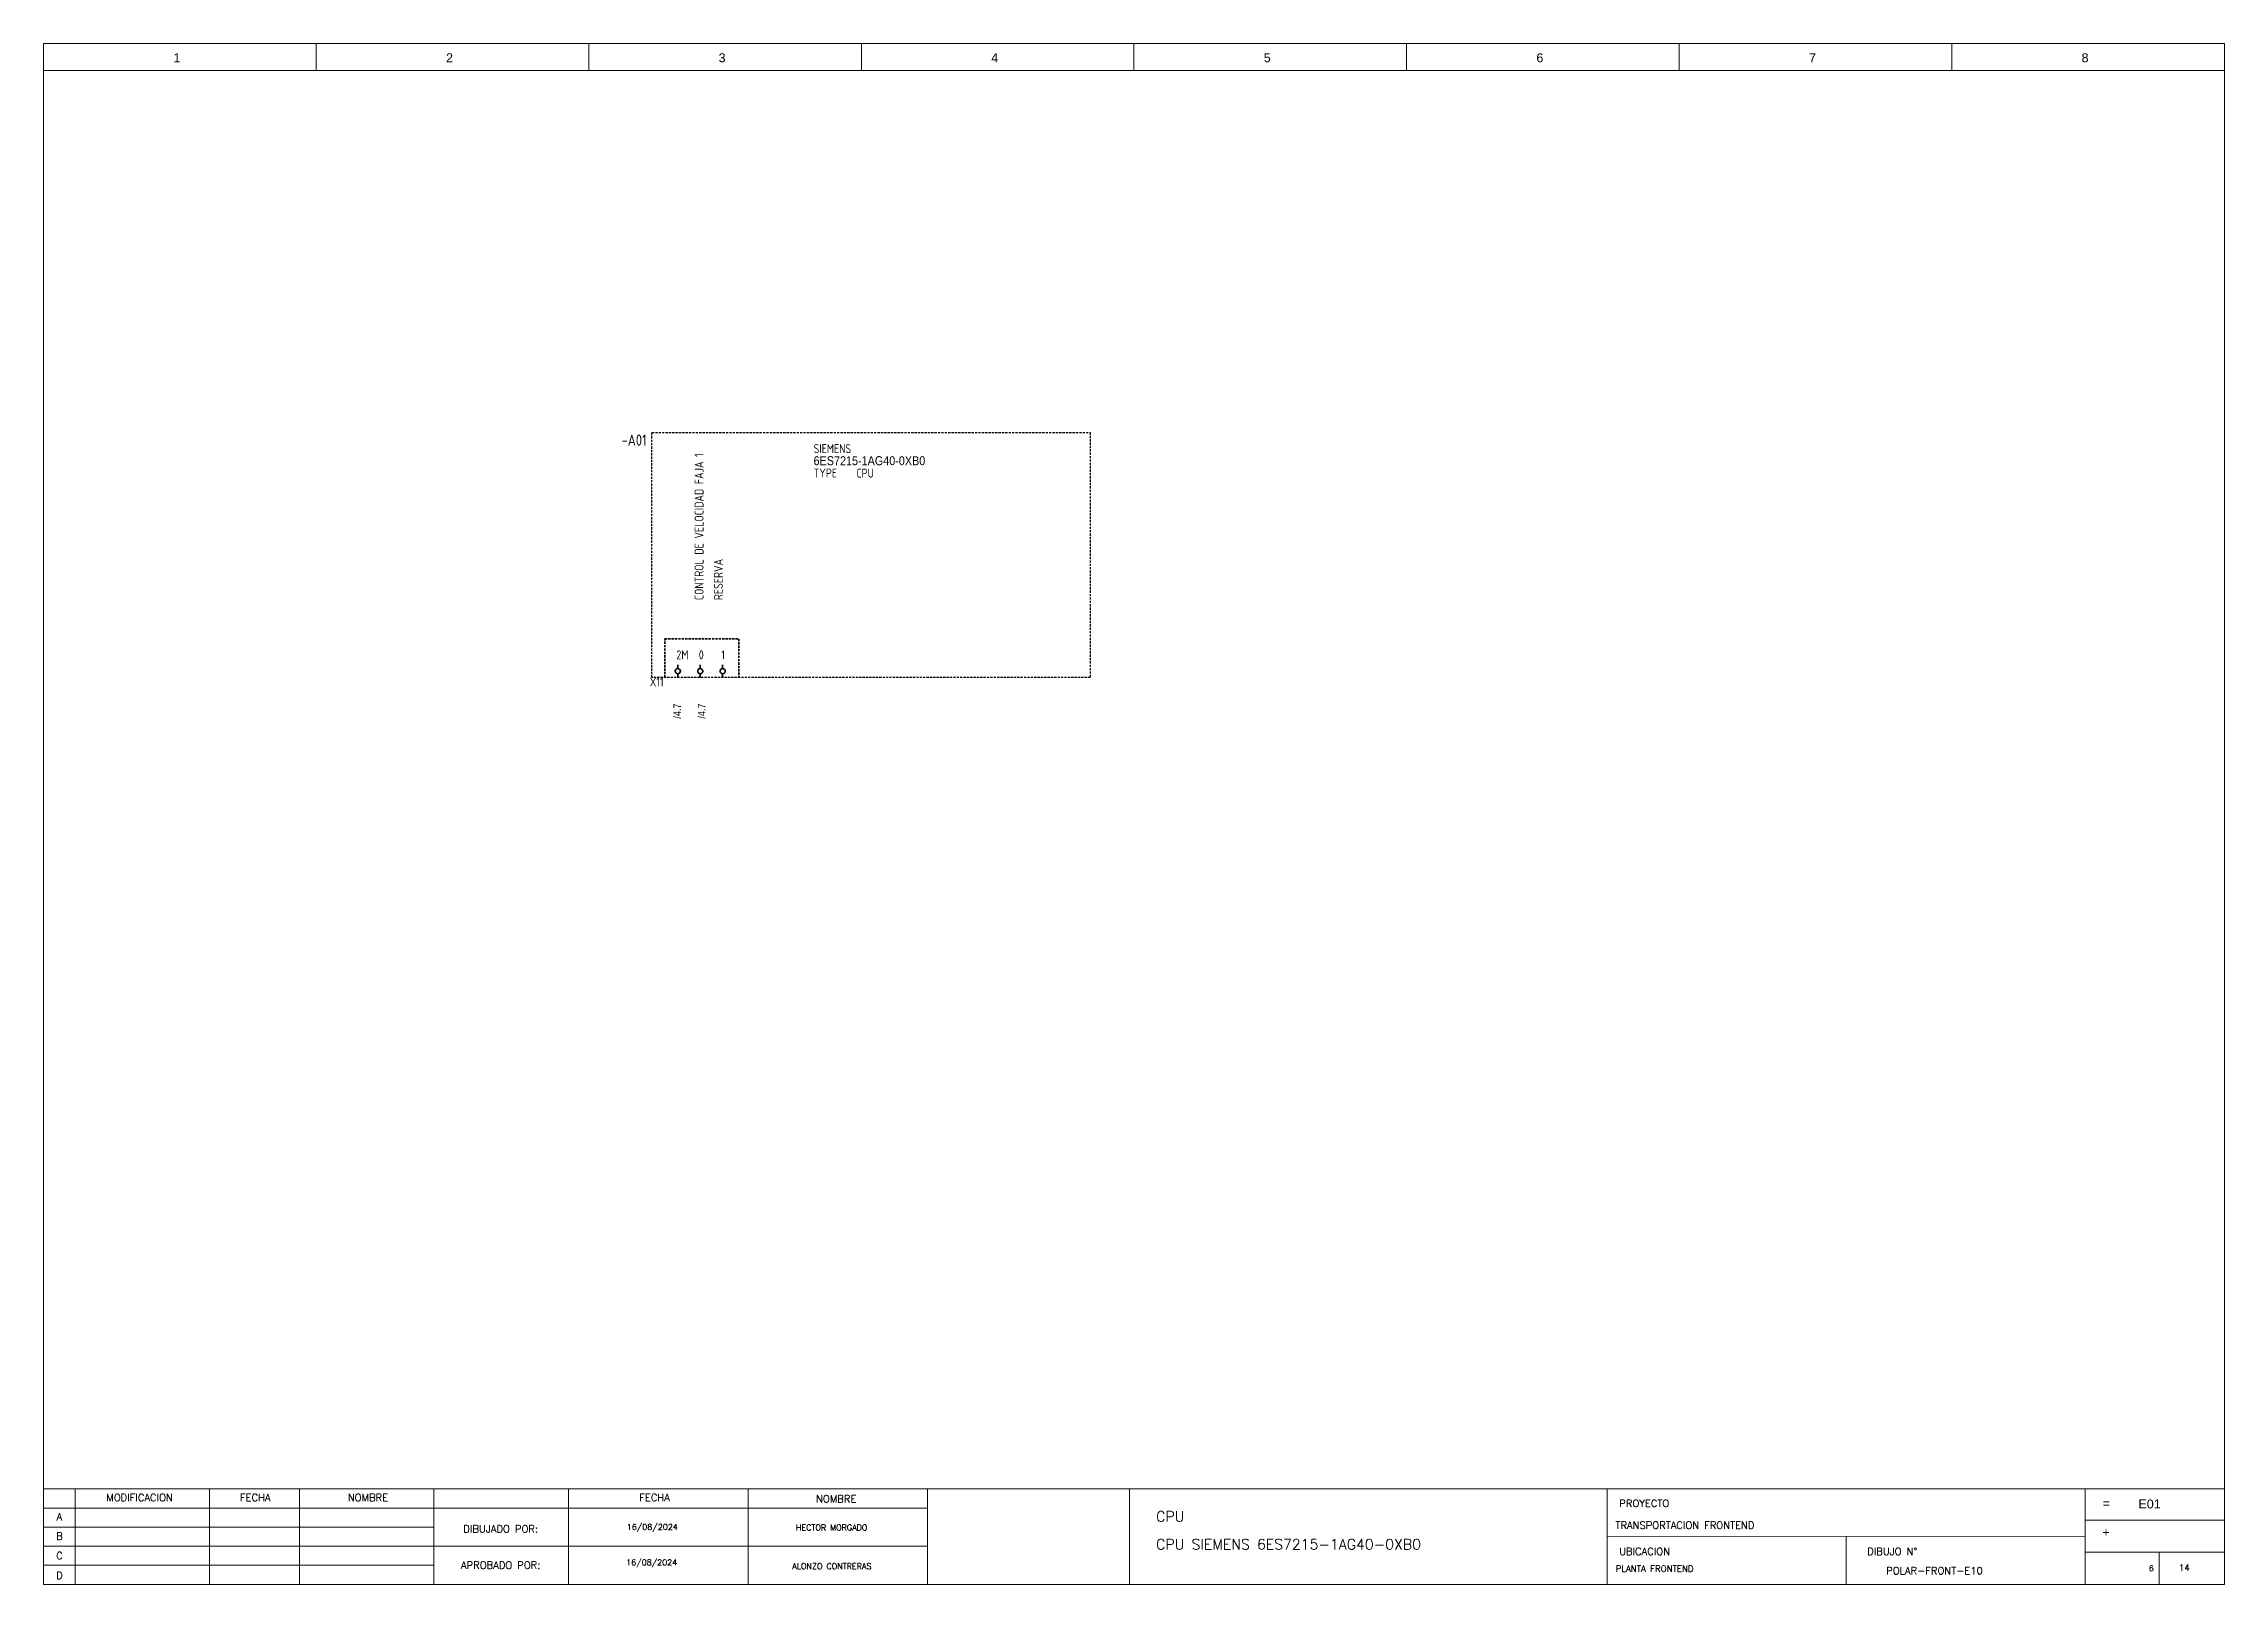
# Paper-space layout '06' of a CAD drawing. Header units: millimetres. Extents: x -33 to 453, y -23 to 320.
# The model-space entities are those that its viewports show. They can reach past a viewport. Long polylines and large blocks are cut down to what shows.
import ezdxf
from ezdxf.enums import TextEntityAlignment as Align

# ---------------------------------------------------------------- set-up
doc = ezdxf.new("R2010")
doc.units = ezdxf.units.MM
doc.header["$MEASUREMENT"] = 0
doc.linetypes.add('DASHED', pattern=[0.75, 0.5, -0.25])
for name, color, linetype, lineweight in [('Bor. Conexion', 181, 'Continuous', 5), ('cajetines', 132, 'DASHED', 30), ('FORMATO', 7, 'Continuous', 5), ('nombre tags', 200, 'Continuous', 0)]:
    doc.layers.add(name, color=color, linetype=linetype, lineweight=lineweight)
doc.layers.add('TAGS', color=150, linetype='Continuous')
doc.styles.add('ROMANS', font='romans.shx')
doc.styles.add('SIMPLEX', font='simplex.shx', dxfattribs={"height": 6})
doc.styles.get("Standard").update_dxf_attribs({"font": 'arial.ttf'})
doc.styles.add('WD_IEC', font='ISOCP2.shx', dxfattribs={"width": 0.9, "height": 4})

# ---------------------------------------------------------------- blocks, each defined once
blk = doc.blocks.new('Membrete A3')
at = {"layer": 'FORMATO', "color": 5}
for p, q in [((454.02, 319.51), (-32.03, 319.51)), ((-32.03, 319.51), (-32.03, 313.51)), ((28.73, 319.51), (28.73, 313.51)), ((89.48, 319.51), (89.48, 313.51)), ((150.24, 319.51), (150.24, 313.51)), ((210.99, 319.51), (210.99, 313.51)), ((271.75, 319.51), (271.75, 313.51)), ((332.5, 319.51), (332.5, 313.51)), ((393.26, 319.51), (393.26, 313.51)), ((454.02, 319.51), (454.02, 313.51)), ((-32.03, 313.51), (454.02, 313.51)), ((454.02, -2.58), (-32.03, -2.58)), ((-32.03, -2.58), (-32.03, -23.85)), ((-25.03, -23.85), (-25.03, -2.58)), ((4.97, -23.85), (4.97, -2.58)), ((24.97, -23.85), (24.97, -2.58)), ((54.97, -23.85), (54.97, -2.58)), ((84.97, -23.85), (84.97, -2.58)), ((124.97, -23.85), (124.97, -2.58)), ((164.97, -23.85), (164.97, -2.58)), ((209.97, -23.85), (209.97, -2.58)), ((316.47, -2.58), (316.47, -23.85)), ((422.96, -2.58), (422.96, -23.85)), ((454.02, -2.58), (454.02, -23.85)), ((-32.03, -6.84), (54.97, -6.84)), ((54.97, -6.84), (164.97, -6.84)), ((422.96, -9.52), (454.02, -9.52)), ((-32.03, -11.09), (54.97, -11.09)), ((316.47, -13.22), (422.96, -13.1)), ((369.71, -13.16), (369.71, -23.85)), ((-32.03, -15.35), (54.97, -15.35)), ((54.97, -15.35), (164.97, -15.35)), ((422.96, -16.69), (454.02, -16.69)), ((-32.03, -19.6), (54.97, -19.6)), ((454.02, -23.85), (-32.03, -23.85))]:
    blk.add_line(p, q, dxfattribs=at)
at = {"layer": 'FORMATO', "color": 172, "true_color": 0x0000d2}
blk.add_line((439.51, -16.69), (439.51, -23.85), dxfattribs=at)
at = {"flags": 8}
for tag, p in [('=', (437.34, -6.94)), ('+', (437.03, -13.59))]:
    blk.add_attdef(tag, text='', height=2, dxfattribs=at).set_placement(p, align=Align.CENTER)
at = {"layer": 'FORMATO', "style": 'SIMPLEX'}
for s, height, p in [('MODIFICACION', 1.625, (-10.65, -5.33)), ('FECHA', 1.625, (15.14, -5.33)), ('NOMBRE', 1.625, (40.26, -5.33)), ('FECHA', 1.625, (104.13, -5.33)), ('NOMBRE', 1.625, (144.62, -5.61)), ('A', 1.62, (-28.51, -9.6)), ('PROYECTO', 1.625, (324.72, -6.61)), ('B', 1.62, (-28.51, -13.91)), ('DIBUJADO POR:', 1.625, (69.84, -12.31)), ('C', 1.62, (-28.51, -18.26)), ('APROBADO POR:', 1.625, (69.84, -20.39)), ('UBICACION', 1.625, (324.79, -17.32)), ('DIBUJO N°', 1.625, (379.98, -17.32)), ('D', 1.62, (-28.51, -22.66))]:
    blk.add_text(s, height=height, dxfattribs=at).set_placement(p, align=Align.CENTER)
at = {"layer": 'FORMATO', "color": 5, "char_height": 2, "attachment_point": 1}
for s, insert in [('1', (-3.1, 317.35)), ('2', (57.66, 317.35)), ('3', (118.41, 317.35)), ('4', (179.17, 317.35)), ('5', (239.92, 317.35)), ('6', (300.68, 317.35)), ('7', (361.44, 317.35)), ('8', (422.19, 317.35))]:
    blk.add_mtext_dynamic_manual_height_columns(s, width=6.4736, gutter_width=10, heights=[0], dxfattribs=dict(at, insert=insert))
at = {"layer": 'FORMATO', "char_height": 2, "attachment_point": 1}
for s, insert in [('{\\Famgdt|c0;=}', (426.91, -4.81)), ('{\\Famgdt|c0;+}', (426.84, -11.28))]:
    blk.add_mtext_dynamic_manual_height_columns(s, width=6.5897, gutter_width=30, heights=[0], dxfattribs=dict(at, insert=insert))
at = {"layer": 'FORMATO', "char_height": 1.3, "attachment_point": 1, "style": 'SIMPLEX'}
for insert in [(97.95, -10.41), (97.81, -18.31)]:
    blk.add_mtext_dynamic_manual_height_columns('16/08/2024', width=6.1912, gutter_width=1, heights=[0], dxfattribs=dict(at, insert=insert))
at = {"layer": 'FORMATO', "flags": 8}
for tag, p, height, style in [('MOD_DESC11', (-24.47, -8.5), 1.3, 'ROMANS'), ('MOD_DESC12', (-24.47, -10.77), 1.3, 'ROMANS'), ('TITULO_3', (215.92, -9.87), 2.3, 'ROMANS'), ('MOD_DESC21', (-24.43, -12.68), 1.3, 'ROMANS'), ('MOD_DESC22', (-24.43, -14.95), 1.3, 'ROMANS'), ('TITULO_4', (215.92, -16.08), 2.3, 'ROMANS'), ('TITULO_1', (318.29, -11.48), 1.62, 'SIMPLEX'), ('MOD_DESC31', (-24.52, -16.84), 1.3, 'ROMANS'), ('MOD_DESC32', (-24.52, -19.12), 1.3, 'ROMANS'), ('TITULO_2', (318.36, -21.07), 1.4, 'SIMPLEX')]:
    blk.add_attdef(tag, p, '', height=height, dxfattribs=dict(at, style=style))
for tag, height, style, p in [('MOD_F1', 1.3, 'ROMANS', (14.38, -9.61)), ('MOD_N1', 1.3, 'ROMANS', (30.54, -9.91)), ('MOD_F2', 1.3, 'ROMANS', (14.31, -13.92)), ('MOD_N2', 1.3, 'ROMANS', (30.46, -14.07)), ('DIBUJO', 1.3, 'SIMPLEX', (143.59, -11.82)), ('MOD_F3', 1.3, 'ROMANS', (14.38, -18.31)), ('MOD_N3', 1.3, 'ROMANS', (30.48, -18.32)), ('APROBO', 1.3, 'SIMPLEX', (143.64, -20.44)), ('DWG_NO', 1.62, 'SIMPLEX', (389.4, -21.62)), ('N°', 1.3, 'ROMANS', (432.14, -20.89))]:
    blk.add_attdef(tag, text='', height=height, dxfattribs=dict(at, style=style)).set_placement(p, align=Align.CENTER)
at = {"layer": 'FORMATO', "style": 'ROMANS', "flags": 8}
blk.add_attdef('CANTIDAD', text='', height=1.4, dxfattribs=at).set_placement((447.78, -20.98), align=Align.RIGHT)

msp = doc.modelspace()

# ---------------------------------------------------------------- linework, layer by layer
at = {"layer": 'Bor. Conexion', "lineweight": 35}
for points in [[(150.2, -86.28), (150.2, -85.42)], [(150.2, -88.29), (150.2, -87.43)], [(155.2, -86.28), (155.2, -85.42)], [(155.2, -88.29), (155.2, -87.43)], [(160.2, -86.28), (160.2, -85.42)], [(160.2, -88.29), (160.2, -87.43)]]:
    msp.add_lwpolyline(points, dxfattribs=at)
for points in [[(149.64, -86.74), (149.64, -86.74), (149.62, -86.86), (149.64, -86.97)], [(149.74, -86.52), (149.74, -86.52), (149.67, -86.62), (149.64, -86.74)], [(149.64, -86.97), (149.64, -86.97), (149.67, -87.09), (149.74, -87.19)], [(149.92, -86.36), (149.92, -86.36), (149.81, -86.42), (149.74, -86.52)], [(149.74, -87.19), (149.74, -87.19), (149.81, -87.29), (149.92, -87.35)], [(150.14, -86.28), (150.14, -86.28), (150.02, -86.3), (149.92, -86.36)], [(149.92, -87.35), (149.92, -87.35), (150.02, -87.41), (150.14, -87.43)], [(150.38, -86.31), (150.38, -86.31), (150.26, -86.27), (150.14, -86.28)], [(150.14, -87.43), (150.14, -87.43), (150.26, -87.44), (150.38, -87.4)], [(150.59, -86.43), (150.59, -86.43), (150.5, -86.35), (150.38, -86.31)], [(150.38, -87.4), (150.38, -87.4), (150.5, -87.36), (150.59, -87.28)], [(150.73, -86.62), (150.73, -86.62), (150.68, -86.51), (150.59, -86.43)], [(150.59, -87.28), (150.59, -87.28), (150.68, -87.2), (150.73, -87.09)], [(150.78, -86.86), (150.78, -86.86), (150.78, -86.73), (150.73, -86.62)], [(150.73, -87.09), (150.73, -87.09), (150.78, -86.98), (150.78, -86.86)], [(154.64, -86.74), (154.64, -86.74), (154.62, -86.86), (154.64, -86.97)], [(154.74, -86.52), (154.74, -86.52), (154.67, -86.62), (154.64, -86.74)], [(154.64, -86.97), (154.64, -86.97), (154.67, -87.09), (154.74, -87.19)], [(154.92, -86.36), (154.92, -86.36), (154.81, -86.42), (154.74, -86.52)], [(154.74, -87.19), (154.74, -87.19), (154.81, -87.29), (154.92, -87.35)], [(155.14, -86.28), (155.14, -86.28), (155.02, -86.3), (154.92, -86.36)], [(154.92, -87.35), (154.92, -87.35), (155.02, -87.41), (155.14, -87.43)], [(155.38, -86.31), (155.38, -86.31), (155.26, -86.27), (155.14, -86.28)], [(155.14, -87.43), (155.14, -87.43), (155.26, -87.44), (155.38, -87.4)], [(155.59, -86.43), (155.59, -86.43), (155.5, -86.35), (155.38, -86.31)], [(155.38, -87.4), (155.38, -87.4), (155.5, -87.36), (155.59, -87.28)], [(155.73, -86.62), (155.73, -86.62), (155.68, -86.51), (155.59, -86.43)], [(155.59, -87.28), (155.59, -87.28), (155.68, -87.2), (155.73, -87.09)], [(155.78, -86.86), (155.78, -86.86), (155.78, -86.73), (155.73, -86.62)], [(155.73, -87.09), (155.73, -87.09), (155.78, -86.98), (155.78, -86.86)], [(159.64, -86.74), (159.64, -86.74), (159.62, -86.86), (159.64, -86.97)], [(159.74, -86.52), (159.74, -86.52), (159.67, -86.62), (159.64, -86.74)], [(159.64, -86.97), (159.64, -86.97), (159.67, -87.09), (159.74, -87.19)], [(159.92, -86.36), (159.92, -86.36), (159.81, -86.42), (159.74, -86.52)], [(159.74, -87.19), (159.74, -87.19), (159.81, -87.29), (159.92, -87.35)], [(160.14, -86.28), (160.14, -86.28), (160.02, -86.3), (159.92, -86.36)], [(159.92, -87.35), (159.92, -87.35), (160.02, -87.41), (160.14, -87.43)], [(160.38, -86.31), (160.38, -86.31), (160.26, -86.27), (160.14, -86.28)], [(160.14, -87.43), (160.14, -87.43), (160.26, -87.44), (160.38, -87.4)], [(160.59, -86.43), (160.59, -86.43), (160.5, -86.35), (160.38, -86.31)], [(160.38, -87.4), (160.38, -87.4), (160.5, -87.36), (160.59, -87.28)], [(160.73, -86.62), (160.73, -86.62), (160.68, -86.51), (160.59, -86.43)], [(160.59, -87.28), (160.59, -87.28), (160.68, -87.2), (160.73, -87.09)], [(160.78, -86.86), (160.78, -86.86), (160.78, -86.73), (160.73, -86.62)], [(160.73, -87.09), (160.73, -87.09), (160.78, -86.98), (160.78, -86.86)]]:
    msp.add_open_spline(points, degree=3, dxfattribs=at)
at = {"layer": 'cajetines'}
msp.add_lwpolyline([(144.45, -88.28), (144.45, -33.67), (242.12, -33.67), (242.12, -88.28)], close=True, dxfattribs=at)
at = {"layer": 'cajetines', "lineweight": 35}
msp.add_lwpolyline([(147.33, -88.29), (147.33, -79.67), (163.79, -79.67), (163.79, -88.29)], dxfattribs=at)

# ---------------------------------------------------------------- texts
at = {"layer": 'nombre tags', "char_height": 2, "attachment_point": 7, "rotation": 90, "style": 'WD_IEC'}
for s, insert in [('CONTROL DE VELOCIDAD FAJA 1', (155.95, -71.03)), ('RESERVA', (160.25, -71.03))]:
    msp.add_mtext(s, dxfattribs=dict(at, insert=insert))
at = {"layer": 'nombre tags', "char_height": 2, "attachment_point": 7, "style": 'WD_IEC'}
for s, insert in [('2M', (149.89, -84.23)), ('0', (154.89, -84.23)), ('1', (159.89, -84.23))]:
    msp.add_mtext(s, dxfattribs=dict(at, insert=insert))
at = {"layer": 'TAGS', "attachment_point": 7, "style": 'WD_IEC'}
for s, insert, char_height in [('-A01', (137.66, -36.63), 2.5), ('SIEMENS', (180.47, -38.27), 2), ('TYPE', (180.47, -43.71), 2), ('{\\fUbuntu Mono|b0|i0|c0|p0;6ES7215-1AG40-0XB0}', (180.47, -40.99), 2), ('CPU', (190.01, -43.74), 2), ('X11', (143.96, -90.28), 2)]:
    msp.add_mtext(s, dxfattribs=dict(at, insert=insert, char_height=char_height))
at = {"layer": 'TAGS', "char_height": 2, "attachment_point": 1, "rotation": 90, "style": 'WD_IEC'}
for insert in [(149.22, -97.43), (154.69, -97.43)]:
    msp.add_mtext_dynamic_manual_height_columns('{\\fAMGDT|b0|i0|c0|p2;\\H0.83333x;/4.7}', width=67.509, gutter_width=20, heights=[0], dxfattribs=dict(at, insert=insert))

psp = doc.layouts.new('06')

# ---------------------------------------------------------------- block references
at = {"layer": 'FORMATO'}
ref = psp.add_blockref('Membrete A3', (-0.82, 0.6), dxfattribs=at)
ref.add_attrib('N°', '6', dxfattribs={"height": 1.3, "style": 'ROMANS', "flags": 8}).set_placement((436.91, -20.33), align=Align.CENTER)
ref.add_attrib('TITULO_4', 'CPU SIEMENS 6ES7215-1AG40-0XB0', (215.1, -15.48), dxfattribs={"height": 2.3, "style": 'ROMANS', "flags": 8})
ref.add_attrib('DWG_NO', 'POLAR-FRONT-E10', dxfattribs={"height": 1.625, "style": 'SIMPLEX', "flags": 8}).set_placement((388.58, -21.02), align=Align.CENTER)
ref.add_attrib('DIBUJO', 'HECTOR MORGADO', dxfattribs={"height": 1.3, "style": 'SIMPLEX', "flags": 8}).set_placement((142.77, -11.23), align=Align.CENTER)
ref.add_attrib('APROBO', 'ALONZO CONTRERAS', dxfattribs={"height": 1.3, "style": 'SIMPLEX', "flags": 8}).set_placement((142.82, -19.85), align=Align.CENTER)
ref.add_attrib('TITULO_1', 'TRANSPORTACION FRONTEND', (317.47, -10.89), dxfattribs={"height": 1.625, "style": 'SIMPLEX', "flags": 8})
ref.add_attrib('TITULO_3', 'CPU', (215.1, -9.27), dxfattribs={"height": 2.3, "style": 'ROMANS', "flags": 8})
ref.add_attrib('=', 'E01', dxfattribs={"layer": '0', "height": 2, "flags": 8}).set_placement((436.52, -6.34), align=Align.CENTER)
ref.add_attrib('TITULO_2', 'PLANTA FRONTEND', (317.54, -20.47), dxfattribs={"height": 1.4, "style": 'SIMPLEX', "flags": 8})
ref.add_attrib('CANTIDAD', '14', dxfattribs={"height": 1.4, "style": 'ROMANS', "flags": 8}).set_placement((445.45, -20.23), align=Align.RIGHT)

# ---------------------------------------------------------------- viewports
psp.add_viewport(center=(210.17, 148.42), size=(486.05, 343.3649), view_center_point=(251.88, -118.7), view_height=343.3648, dxfattribs=at)

doc.saveas('drawing.dxf')
